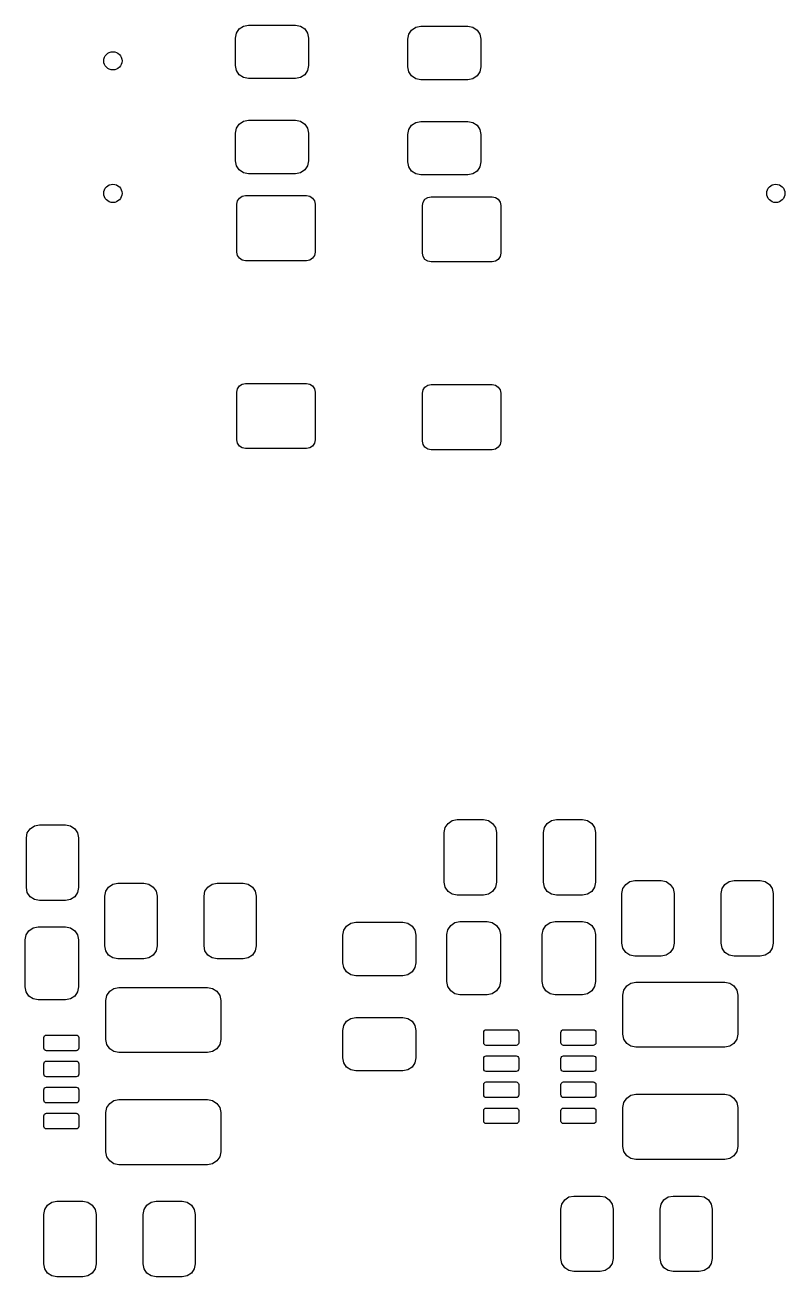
# Model space of a CAD drawing. Extents: x 0.24 to 2.81, y 0.23 to 2.13.
# Drawn here: x 2.234 to 2.807, y 1.182 to 2.127 of the extents above; entities that cross this region are included whole.
import ezdxf

# ---------------------------------------------------------------- set-up
doc = ezdxf.new("R2010")
doc.units = 0
doc.header["$MEASUREMENT"] = 0
doc.layers.add('BLACK', color=7, linetype='CONTINUOUS')

msp = doc.modelspace()

# ---------------------------------------------------------------- linework, layer by layer
at = {"layer": 'BLACK', "linetype": 'CONTINUOUS'}
for p, q in [((2.39532, 2.12414), (2.39852, 2.12628)), ((2.39852, 2.12628), (2.40228, 2.12703)), ((2.40228, 2.12703), (2.43772, 2.12703)), ((2.43772, 2.12703), (2.44148, 2.12628)), ((2.44148, 2.12628), (2.44468, 2.12414)), ((2.52532, 2.12322), (2.52852, 2.12535)), ((2.52852, 2.12535), (2.53228, 2.1261)), ((2.53228, 2.1261), (2.56772, 2.1261)), ((2.56772, 2.1261), (2.57148, 2.12535)), ((2.57148, 2.12535), (2.57468, 2.12322)), ((2.39244, 2.11719), (2.39319, 2.12095)), ((2.39244, 2.09652), (2.39244, 2.11719)), ((2.39319, 2.12095), (2.39532, 2.12414)), ((2.44468, 2.12414), (2.44681, 2.12095)), ((2.44681, 2.12095), (2.44756, 2.11719)), ((2.44756, 2.11719), (2.44756, 2.09652)), ((2.52244, 2.11626), (2.52319, 2.12003)), ((2.52244, 2.09559), (2.52244, 2.11626)), ((2.52319, 2.12003), (2.52532, 2.12322)), ((2.57468, 2.12322), (2.57681, 2.12003)), ((2.57681, 2.12003), (2.57756, 2.11626)), ((2.57756, 2.11626), (2.57756, 2.09559)), ((2.39319, 2.09275), (2.39244, 2.09652)), ((2.39532, 2.08956), (2.39319, 2.09275)), ((2.39852, 2.08742), (2.39532, 2.08956)), ((2.44468, 2.08956), (2.44148, 2.08742)), ((2.44681, 2.09275), (2.44468, 2.08956)), ((2.44756, 2.09652), (2.44681, 2.09275)), ((2.52319, 2.09182), (2.52244, 2.09559)), ((2.52532, 2.08863), (2.52319, 2.09182)), ((2.52852, 2.0865), (2.52532, 2.08863)), ((2.57468, 2.08863), (2.57148, 2.0865)), ((2.57681, 2.09182), (2.57468, 2.08863)), ((2.57756, 2.09559), (2.57681, 2.09182)), ((2.40228, 2.08667), (2.39852, 2.08742)), ((2.43772, 2.08667), (2.40228, 2.08667)), ((2.44148, 2.08742), (2.43772, 2.08667)), ((2.53228, 2.08575), (2.52852, 2.0865)), ((2.56772, 2.08575), (2.53228, 2.08575)), ((2.57148, 2.0865), (2.56772, 2.08575)), ((2.39319, 2.0491), (2.39532, 2.05229)), ((2.39532, 2.05229), (2.39852, 2.05443)), ((2.39852, 2.05443), (2.40228, 2.05518)), ((2.40228, 2.05518), (2.43772, 2.05518)), ((2.43772, 2.05518), (2.44148, 2.05443)), ((2.44148, 2.05443), (2.44468, 2.05229)), ((2.44468, 2.05229), (2.44681, 2.0491)), ((2.52319, 2.04818), (2.52532, 2.05137)), ((2.52532, 2.05137), (2.52852, 2.0535)), ((2.52852, 2.0535), (2.53228, 2.05425)), ((2.53228, 2.05425), (2.56772, 2.05425)), ((2.56772, 2.05425), (2.57148, 2.0535)), ((2.57148, 2.0535), (2.57468, 2.05137)), ((2.57468, 2.05137), (2.57681, 2.04818)), ((2.39244, 2.04533), (2.39319, 2.0491)), ((2.39244, 2.02467), (2.39244, 2.04533)), ((2.44681, 2.0491), (2.44756, 2.04533)), ((2.44756, 2.04533), (2.44756, 2.02467)), ((2.52244, 2.04441), (2.52319, 2.04818)), ((2.52244, 2.02374), (2.52244, 2.04441)), ((2.57681, 2.04818), (2.57756, 2.04441)), ((2.57756, 2.04441), (2.57756, 2.02374)), ((2.39319, 2.0209), (2.39244, 2.02467)), ((2.44756, 2.02467), (2.44681, 2.0209)), ((2.52319, 2.01997), (2.52244, 2.02374)), ((2.57756, 2.02374), (2.57681, 2.01997)), ((2.39532, 2.01771), (2.39319, 2.0209)), ((2.39852, 2.01557), (2.39532, 2.01771)), ((2.40228, 2.01482), (2.39852, 2.01557)), ((2.43772, 2.01482), (2.40228, 2.01482)), ((2.44148, 2.01557), (2.43772, 2.01482)), ((2.44468, 2.01771), (2.44148, 2.01557)), ((2.44681, 2.0209), (2.44468, 2.01771)), ((2.52532, 2.01678), (2.52319, 2.01997)), ((2.52852, 2.01465), (2.52532, 2.01678)), ((2.53228, 2.0139), (2.52852, 2.01465)), ((2.56772, 2.0139), (2.53228, 2.0139)), ((2.57148, 2.01465), (2.56772, 2.0139)), ((2.57468, 2.01678), (2.57148, 2.01465)), ((2.57681, 2.01997), (2.57468, 2.01678)), ((2.39347, 1.99184), (2.39397, 1.99435)), ((2.39397, 1.99435), (2.39539, 1.99648)), ((2.39539, 1.99648), (2.39752, 1.9979)), ((2.39752, 1.9979), (2.40003, 1.9984)), ((2.40003, 1.9984), (2.44597, 1.9984)), ((2.44597, 1.9984), (2.44848, 1.9979)), ((2.44848, 1.9979), (2.45061, 1.99648)), ((2.45061, 1.99648), (2.45203, 1.99435)), ((2.45203, 1.99435), (2.45253, 1.99184)), ((2.53347, 1.99091), (2.53397, 1.99342)), ((2.53397, 1.99342), (2.53539, 1.99555)), ((2.53539, 1.99555), (2.53752, 1.99697)), ((2.53752, 1.99697), (2.54003, 1.99747)), ((2.54003, 1.99747), (2.58597, 1.99747)), ((2.58597, 1.99747), (2.58848, 1.99697)), ((2.58848, 1.99697), (2.59061, 1.99555)), ((2.59061, 1.99555), (2.59203, 1.99342)), ((2.59203, 1.99342), (2.59253, 1.99091)), ((2.39347, 1.95575), (2.39347, 1.99184)), ((2.45253, 1.99184), (2.45253, 1.95575)), ((2.53347, 1.95482), (2.53347, 1.99091)), ((2.59253, 1.99091), (2.59253, 1.95482)), ((2.39397, 1.95324), (2.39347, 1.95575)), ((2.45253, 1.95575), (2.45203, 1.95324)), ((2.39539, 1.95111), (2.39397, 1.95324)), ((2.39752, 1.94968), (2.39539, 1.95111)), ((2.40003, 1.94919), (2.39752, 1.94968)), ((2.44597, 1.94919), (2.40003, 1.94919)), ((2.44848, 1.94968), (2.44597, 1.94919)), ((2.45061, 1.95111), (2.44848, 1.94968)), ((2.45203, 1.95324), (2.45061, 1.95111)), ((2.53397, 1.95231), (2.53347, 1.95482)), ((2.53539, 1.95018), (2.53397, 1.95231)), ((2.53752, 1.94876), (2.53539, 1.95018)), ((2.54003, 1.94826), (2.53752, 1.94876)), ((2.58597, 1.94826), (2.54003, 1.94826)), ((2.58848, 1.94876), (2.58597, 1.94826)), ((2.59061, 1.95018), (2.58848, 1.94876)), ((2.59203, 1.95231), (2.59061, 1.95018)), ((2.59253, 1.95482), (2.59203, 1.95231)), ((2.39347, 1.8501), (2.39397, 1.85261)), ((2.39397, 1.85261), (2.39539, 1.85474)), ((2.39539, 1.85474), (2.39752, 1.85617)), ((2.39752, 1.85617), (2.40003, 1.85667)), ((2.40003, 1.85667), (2.44597, 1.85667)), ((2.44597, 1.85667), (2.44848, 1.85617)), ((2.44848, 1.85617), (2.45061, 1.85474)), ((2.45061, 1.85474), (2.45203, 1.85261)), ((2.45203, 1.85261), (2.45253, 1.8501)), ((2.53347, 1.84918), (2.53397, 1.85169)), ((2.53397, 1.85169), (2.53539, 1.85382)), ((2.53539, 1.85382), (2.53752, 1.85524)), ((2.53752, 1.85524), (2.54003, 1.85574)), ((2.54003, 1.85574), (2.58597, 1.85574)), ((2.58597, 1.85574), (2.58848, 1.85524)), ((2.58848, 1.85524), (2.59061, 1.85382)), ((2.59061, 1.85382), (2.59203, 1.85169)), ((2.59203, 1.85169), (2.59253, 1.84918)), ((2.39347, 1.81401), (2.39347, 1.8501)), ((2.45253, 1.8501), (2.45253, 1.81401)), ((2.53347, 1.81309), (2.53347, 1.84918)), ((2.59253, 1.84918), (2.59253, 1.81309)), ((2.39397, 1.8115), (2.39347, 1.81401)), ((2.45253, 1.81401), (2.45203, 1.8115)), ((2.39539, 1.80937), (2.39397, 1.8115)), ((2.39752, 1.80795), (2.39539, 1.80937)), ((2.40003, 1.80745), (2.39752, 1.80795)), ((2.44597, 1.80745), (2.40003, 1.80745)), ((2.44848, 1.80795), (2.44597, 1.80745)), ((2.45061, 1.80937), (2.44848, 1.80795)), ((2.45203, 1.8115), (2.45061, 1.80937)), ((2.53397, 1.81058), (2.53347, 1.81309)), ((2.53539, 1.80845), (2.53397, 1.81058)), ((2.53752, 1.80703), (2.53539, 1.80845)), ((2.54003, 1.80653), (2.53752, 1.80703)), ((2.58597, 1.80653), (2.54003, 1.80653)), ((2.58848, 1.80703), (2.58597, 1.80653)), ((2.59061, 1.80845), (2.58848, 1.80703)), ((2.59203, 1.81058), (2.59061, 1.80845)), ((2.59253, 1.81309), (2.59203, 1.81058)), ((2.2376, 1.52066), (2.24079, 1.52279)), ((2.24079, 1.52279), (2.24456, 1.52354)), ((2.24456, 1.52354), (2.26424, 1.52354)), ((2.26424, 1.52354), (2.26801, 1.52279)), ((2.26801, 1.52279), (2.2712, 1.52066)), ((2.54991, 1.5177), (2.55066, 1.52147)), ((2.55066, 1.52147), (2.5528, 1.52466)), ((2.5528, 1.52466), (2.55599, 1.52679)), ((2.55599, 1.52679), (2.55976, 1.52754)), ((2.55976, 1.52754), (2.57944, 1.52754)), ((2.57944, 1.52754), (2.58321, 1.52679)), ((2.58321, 1.52679), (2.5864, 1.52466)), ((2.5864, 1.52466), (2.58853, 1.52147)), ((2.58853, 1.52147), (2.58928, 1.5177)), ((2.62472, 1.5177), (2.62547, 1.52147)), ((2.62547, 1.52147), (2.6276, 1.52466)), ((2.6276, 1.52466), (2.63079, 1.52679)), ((2.63079, 1.52679), (2.63456, 1.52754)), ((2.63456, 1.52754), (2.65424, 1.52754)), ((2.65424, 1.52754), (2.65801, 1.52679)), ((2.65801, 1.52679), (2.6612, 1.52466)), ((2.6612, 1.52466), (2.66334, 1.52147)), ((2.66334, 1.52147), (2.66409, 1.5177)), ((2.23472, 1.5137), (2.23547, 1.51747)), ((2.23472, 1.4763), (2.23472, 1.5137)), ((2.23547, 1.51747), (2.2376, 1.52066)), ((2.2712, 1.52066), (2.27334, 1.51747)), ((2.27334, 1.51747), (2.27409, 1.5137)), ((2.27409, 1.5137), (2.27409, 1.4763)), ((2.54991, 1.4803), (2.54991, 1.5177)), ((2.58928, 1.5177), (2.58928, 1.4803)), ((2.62472, 1.4803), (2.62472, 1.5177)), ((2.66409, 1.5177), (2.66409, 1.4803)), ((2.23547, 1.47253), (2.23472, 1.4763)), ((2.27409, 1.4763), (2.27334, 1.47253)), ((2.29466, 1.47347), (2.2968, 1.47666)), ((2.2968, 1.47666), (2.29999, 1.47879)), ((2.29999, 1.47879), (2.30376, 1.47954)), ((2.30376, 1.47954), (2.32344, 1.47954)), ((2.32344, 1.47954), (2.32721, 1.47879)), ((2.32721, 1.47879), (2.3304, 1.47666)), ((2.3304, 1.47666), (2.33253, 1.47347)), ((2.36947, 1.47347), (2.3716, 1.47666)), ((2.3716, 1.47666), (2.37479, 1.47879)), ((2.37479, 1.47879), (2.37856, 1.47954)), ((2.37856, 1.47954), (2.39824, 1.47954)), ((2.39824, 1.47954), (2.40201, 1.47879)), ((2.40201, 1.47879), (2.4052, 1.47666)), ((2.4052, 1.47666), (2.40734, 1.47347)), ((2.55066, 1.47653), (2.54991, 1.4803)), ((2.5528, 1.47334), (2.55066, 1.47653)), ((2.58853, 1.47653), (2.5864, 1.47334)), ((2.58928, 1.4803), (2.58853, 1.47653)), ((2.62547, 1.47653), (2.62472, 1.4803)), ((2.6276, 1.47334), (2.62547, 1.47653)), ((2.66334, 1.47653), (2.6612, 1.47334)), ((2.66409, 1.4803), (2.66334, 1.47653)), ((2.68391, 1.4717), (2.68466, 1.47547)), ((2.68466, 1.47547), (2.6868, 1.47866)), ((2.6868, 1.47866), (2.68999, 1.48079)), ((2.68999, 1.48079), (2.69376, 1.48154)), ((2.69376, 1.48154), (2.71344, 1.48154)), ((2.71344, 1.48154), (2.71721, 1.48079)), ((2.71721, 1.48079), (2.7204, 1.47866)), ((2.7204, 1.47866), (2.72253, 1.47547)), ((2.72253, 1.47547), (2.72328, 1.4717)), ((2.75872, 1.4717), (2.75947, 1.47547)), ((2.75947, 1.47547), (2.7616, 1.47866)), ((2.7616, 1.47866), (2.76479, 1.48079)), ((2.76479, 1.48079), (2.76856, 1.48154)), ((2.76856, 1.48154), (2.78824, 1.48154)), ((2.78824, 1.48154), (2.79201, 1.48079)), ((2.79201, 1.48079), (2.7952, 1.47866)), ((2.7952, 1.47866), (2.79734, 1.47547)), ((2.79734, 1.47547), (2.79809, 1.4717)), ((2.2376, 1.46934), (2.23547, 1.47253)), ((2.24079, 1.46721), (2.2376, 1.46934)), ((2.24456, 1.46646), (2.24079, 1.46721)), ((2.26424, 1.46646), (2.24456, 1.46646)), ((2.26801, 1.46721), (2.26424, 1.46646)), ((2.2712, 1.46934), (2.26801, 1.46721)), ((2.27334, 1.47253), (2.2712, 1.46934)), ((2.29391, 1.4697), (2.29466, 1.47347)), ((2.29391, 1.4323), (2.29391, 1.4697)), ((2.33253, 1.47347), (2.33328, 1.4697)), ((2.33328, 1.4697), (2.33328, 1.4323)), ((2.36872, 1.4697), (2.36947, 1.47347)), ((2.36872, 1.4323), (2.36872, 1.4697)), ((2.40734, 1.47347), (2.40809, 1.4697)), ((2.40809, 1.4697), (2.40809, 1.4323)), ((2.55599, 1.47121), (2.5528, 1.47334)), ((2.55976, 1.47046), (2.55599, 1.47121)), ((2.57944, 1.47046), (2.55976, 1.47046)), ((2.58321, 1.47121), (2.57944, 1.47046)), ((2.5864, 1.47334), (2.58321, 1.47121)), ((2.63079, 1.47121), (2.6276, 1.47334)), ((2.63456, 1.47046), (2.63079, 1.47121)), ((2.65424, 1.47046), (2.63456, 1.47046)), ((2.65801, 1.47121), (2.65424, 1.47046)), ((2.6612, 1.47334), (2.65801, 1.47121)), ((2.68391, 1.4343), (2.68391, 1.4717)), ((2.72328, 1.4717), (2.72328, 1.4343)), ((2.75872, 1.4343), (2.75872, 1.4717)), ((2.79809, 1.4717), (2.79809, 1.4343)), ((2.23663, 1.44368), (2.23982, 1.44581)), ((2.23982, 1.44581), (2.24359, 1.44656)), ((2.24359, 1.44656), (2.26426, 1.44656)), ((2.26426, 1.44656), (2.26803, 1.44581)), ((2.26803, 1.44581), (2.27122, 1.44368)), ((2.47419, 1.44403), (2.47632, 1.44722)), ((2.47632, 1.44722), (2.47952, 1.44935)), ((2.47952, 1.44935), (2.48328, 1.4501)), ((2.48328, 1.4501), (2.51872, 1.4501)), ((2.51872, 1.4501), (2.52248, 1.44935)), ((2.52248, 1.44935), (2.52568, 1.44722)), ((2.52568, 1.44722), (2.52781, 1.44403)), ((2.55265, 1.44448), (2.55478, 1.44768)), ((2.55478, 1.44768), (2.55797, 1.44981)), ((2.55797, 1.44981), (2.56174, 1.45056)), ((2.56174, 1.45056), (2.58241, 1.45056)), ((2.58241, 1.45056), (2.58618, 1.44981)), ((2.58618, 1.44981), (2.58937, 1.44768)), ((2.58937, 1.44768), (2.5915, 1.44448)), ((2.6245, 1.44448), (2.62663, 1.44768)), ((2.62663, 1.44768), (2.62982, 1.44981)), ((2.62982, 1.44981), (2.63359, 1.45056)), ((2.63359, 1.45056), (2.65426, 1.45056)), ((2.65426, 1.45056), (2.65803, 1.44981)), ((2.65803, 1.44981), (2.66122, 1.44768)), ((2.66122, 1.44768), (2.66335, 1.44448)), ((2.23375, 1.43672), (2.2345, 1.44048)), ((2.23375, 1.40128), (2.23375, 1.43672)), ((2.2345, 1.44048), (2.23663, 1.44368)), ((2.27122, 1.44368), (2.27335, 1.44048)), ((2.27335, 1.44048), (2.2741, 1.43672)), ((2.2741, 1.43672), (2.2741, 1.40128)), ((2.47344, 1.44026), (2.47419, 1.44403)), ((2.47344, 1.41959), (2.47344, 1.44026)), ((2.52781, 1.44403), (2.52856, 1.44026)), ((2.52856, 1.44026), (2.52856, 1.41959)), ((2.5519, 1.44072), (2.55265, 1.44448)), ((2.5519, 1.40528), (2.5519, 1.44072)), ((2.5915, 1.44448), (2.59225, 1.44072)), ((2.59225, 1.44072), (2.59225, 1.40528)), ((2.62375, 1.44072), (2.6245, 1.44448)), ((2.62375, 1.40528), (2.62375, 1.44072)), ((2.66335, 1.44448), (2.6641, 1.44072)), ((2.6641, 1.44072), (2.6641, 1.40528)), ((2.29466, 1.42853), (2.29391, 1.4323)), ((2.2968, 1.42534), (2.29466, 1.42853)), ((2.33253, 1.42853), (2.3304, 1.42534)), ((2.33328, 1.4323), (2.33253, 1.42853)), ((2.36947, 1.42853), (2.36872, 1.4323)), ((2.3716, 1.42534), (2.36947, 1.42853)), ((2.40734, 1.42853), (2.4052, 1.42534)), ((2.40809, 1.4323), (2.40734, 1.42853)), ((2.68466, 1.43053), (2.68391, 1.4343)), ((2.6868, 1.42734), (2.68466, 1.43053)), ((2.68999, 1.42521), (2.6868, 1.42734)), ((2.7204, 1.42734), (2.71721, 1.42521)), ((2.72253, 1.43053), (2.7204, 1.42734)), ((2.72328, 1.4343), (2.72253, 1.43053)), ((2.75947, 1.43053), (2.75872, 1.4343)), ((2.7616, 1.42734), (2.75947, 1.43053)), ((2.76479, 1.42521), (2.7616, 1.42734)), ((2.7952, 1.42734), (2.79201, 1.42521)), ((2.79734, 1.43053), (2.7952, 1.42734)), ((2.79809, 1.4343), (2.79734, 1.43053)), ((2.29999, 1.42321), (2.2968, 1.42534)), ((2.30376, 1.42246), (2.29999, 1.42321)), ((2.32344, 1.42246), (2.30376, 1.42246)), ((2.32721, 1.42321), (2.32344, 1.42246)), ((2.3304, 1.42534), (2.32721, 1.42321)), ((2.37479, 1.42321), (2.3716, 1.42534)), ((2.37856, 1.42246), (2.37479, 1.42321)), ((2.39824, 1.42246), (2.37856, 1.42246)), ((2.40201, 1.42321), (2.39824, 1.42246)), ((2.4052, 1.42534), (2.40201, 1.42321)), ((2.47419, 1.41582), (2.47344, 1.41959)), ((2.52856, 1.41959), (2.52781, 1.41582)), ((2.69376, 1.42446), (2.68999, 1.42521)), ((2.71344, 1.42446), (2.69376, 1.42446)), ((2.71721, 1.42521), (2.71344, 1.42446)), ((2.76856, 1.42446), (2.76479, 1.42521)), ((2.78824, 1.42446), (2.76856, 1.42446)), ((2.79201, 1.42521), (2.78824, 1.42446)), ((2.47632, 1.41263), (2.47419, 1.41582)), ((2.47952, 1.4105), (2.47632, 1.41263)), ((2.48328, 1.40975), (2.47952, 1.4105)), ((2.51872, 1.40975), (2.48328, 1.40975)), ((2.52248, 1.4105), (2.51872, 1.40975)), ((2.52568, 1.41263), (2.52248, 1.4105)), ((2.52781, 1.41582), (2.52568, 1.41263)), ((2.2345, 1.39752), (2.23375, 1.40128)), ((2.2741, 1.40128), (2.27335, 1.39752)), ((2.29544, 1.39485), (2.29758, 1.39805)), ((2.29758, 1.39805), (2.30077, 1.40018)), ((2.30077, 1.40018), (2.30454, 1.40093)), ((2.30454, 1.40093), (2.37146, 1.40093)), ((2.37146, 1.40093), (2.37523, 1.40018)), ((2.37523, 1.40018), (2.37842, 1.39805)), ((2.37842, 1.39805), (2.38056, 1.39485)), ((2.55265, 1.40152), (2.5519, 1.40528)), ((2.55478, 1.39832), (2.55265, 1.40152)), ((2.55797, 1.39619), (2.55478, 1.39832)), ((2.58937, 1.39832), (2.58618, 1.39619)), ((2.5915, 1.40152), (2.58937, 1.39832)), ((2.59225, 1.40528), (2.5915, 1.40152)), ((2.6245, 1.40152), (2.62375, 1.40528)), ((2.62663, 1.39832), (2.6245, 1.40152)), ((2.62982, 1.39619), (2.62663, 1.39832)), ((2.66122, 1.39832), (2.65803, 1.39619)), ((2.66335, 1.40152), (2.66122, 1.39832)), ((2.6641, 1.40528), (2.66335, 1.40152)), ((2.68469, 1.39509), (2.68544, 1.39885)), ((2.68544, 1.39885), (2.68758, 1.40205)), ((2.68758, 1.40205), (2.69077, 1.40418)), ((2.69077, 1.40418), (2.69454, 1.40493)), ((2.69454, 1.40493), (2.76146, 1.40493)), ((2.76146, 1.40493), (2.76523, 1.40418)), ((2.76523, 1.40418), (2.76842, 1.40205)), ((2.76842, 1.40205), (2.77056, 1.39885)), ((2.77056, 1.39885), (2.77131, 1.39509)), ((2.23663, 1.39432), (2.2345, 1.39752)), ((2.23982, 1.39219), (2.23663, 1.39432)), ((2.24359, 1.39144), (2.23982, 1.39219)), ((2.26426, 1.39144), (2.24359, 1.39144)), ((2.26803, 1.39219), (2.26426, 1.39144)), ((2.27122, 1.39432), (2.26803, 1.39219)), ((2.27335, 1.39752), (2.27122, 1.39432)), ((2.29469, 1.39109), (2.29544, 1.39485)), ((2.29469, 1.36156), (2.29469, 1.39109)), ((2.38056, 1.39485), (2.38131, 1.39109)), ((2.38131, 1.39109), (2.38131, 1.36156)), ((2.56174, 1.39544), (2.55797, 1.39619)), ((2.58241, 1.39544), (2.56174, 1.39544)), ((2.58618, 1.39619), (2.58241, 1.39544)), ((2.63359, 1.39544), (2.62982, 1.39619)), ((2.65426, 1.39544), (2.63359, 1.39544)), ((2.65803, 1.39619), (2.65426, 1.39544)), ((2.68469, 1.36556), (2.68469, 1.39509)), ((2.77131, 1.39509), (2.77131, 1.36556)), ((2.47344, 1.36841), (2.47419, 1.37218)), ((2.47419, 1.37218), (2.47632, 1.37537)), ((2.47632, 1.37537), (2.47952, 1.3775)), ((2.47952, 1.3775), (2.48328, 1.37825)), ((2.48328, 1.37825), (2.51872, 1.37825)), ((2.51872, 1.37825), (2.52248, 1.3775)), ((2.52248, 1.3775), (2.52568, 1.37537)), ((2.52568, 1.37537), (2.52781, 1.37218)), ((2.52781, 1.37218), (2.52856, 1.36841)), ((2.24794, 1.36302), (2.24809, 1.36377)), ((2.24794, 1.35515), (2.24794, 1.36302)), ((2.24809, 1.36377), (2.24852, 1.36441)), ((2.24852, 1.36441), (2.24916, 1.36484)), ((2.24916, 1.36484), (2.24991, 1.36499)), ((2.24991, 1.36499), (2.27235, 1.36499)), ((2.27235, 1.36499), (2.27311, 1.36484)), ((2.27311, 1.36484), (2.27375, 1.36441)), ((2.27375, 1.36441), (2.27417, 1.36377)), ((2.27417, 1.36377), (2.27432, 1.36302)), ((2.27432, 1.36302), (2.27432, 1.35515)), ((2.29544, 1.35779), (2.29469, 1.36156)), ((2.38131, 1.36156), (2.38056, 1.35779)), ((2.47344, 1.34774), (2.47344, 1.36841)), ((2.52856, 1.36841), (2.52856, 1.34774)), ((2.57968, 1.36702), (2.57983, 1.36777)), ((2.57968, 1.35915), (2.57968, 1.36702)), ((2.57983, 1.36777), (2.58025, 1.36841)), ((2.58025, 1.36841), (2.58089, 1.36884)), ((2.58089, 1.36884), (2.58165, 1.36899)), ((2.58165, 1.36899), (2.60409, 1.36899)), ((2.60409, 1.36899), (2.60484, 1.36884)), ((2.60484, 1.36884), (2.60548, 1.36841)), ((2.60548, 1.36841), (2.60591, 1.36777)), ((2.60591, 1.36777), (2.60606, 1.36702)), ((2.60606, 1.36702), (2.60606, 1.35915)), ((2.63794, 1.36702), (2.63809, 1.36777)), ((2.63794, 1.35915), (2.63794, 1.36702)), ((2.63809, 1.36777), (2.63852, 1.36841)), ((2.63852, 1.36841), (2.63916, 1.36884)), ((2.63916, 1.36884), (2.63991, 1.36899)), ((2.63991, 1.36899), (2.66235, 1.36899)), ((2.66235, 1.36899), (2.66311, 1.36884)), ((2.66311, 1.36884), (2.66375, 1.36841)), ((2.66375, 1.36841), (2.66417, 1.36777)), ((2.66417, 1.36777), (2.66432, 1.36702)), ((2.66432, 1.36702), (2.66432, 1.35915)), ((2.68544, 1.36179), (2.68469, 1.36556)), ((2.68758, 1.3586), (2.68544, 1.36179)), ((2.77056, 1.36179), (2.76842, 1.3586)), ((2.77131, 1.36556), (2.77056, 1.36179)), ((2.24809, 1.35439), (2.24794, 1.35515)), ((2.24852, 1.35375), (2.24809, 1.35439)), ((2.24916, 1.35333), (2.24852, 1.35375)), ((2.24991, 1.35318), (2.24916, 1.35333)), ((2.27235, 1.35318), (2.24991, 1.35318)), ((2.27311, 1.35333), (2.27235, 1.35318)), ((2.27375, 1.35375), (2.27311, 1.35333)), ((2.27417, 1.35439), (2.27375, 1.35375)), ((2.27432, 1.35515), (2.27417, 1.35439)), ((2.29758, 1.3546), (2.29544, 1.35779)), ((2.30077, 1.35247), (2.29758, 1.3546)), ((2.30454, 1.35172), (2.30077, 1.35247)), ((2.37146, 1.35172), (2.30454, 1.35172)), ((2.37523, 1.35247), (2.37146, 1.35172)), ((2.37842, 1.3546), (2.37523, 1.35247)), ((2.38056, 1.35779), (2.37842, 1.3546)), ((2.57983, 1.35839), (2.57968, 1.35915)), ((2.58025, 1.35775), (2.57983, 1.35839)), ((2.58089, 1.35733), (2.58025, 1.35775)), ((2.58165, 1.35718), (2.58089, 1.35733)), ((2.60409, 1.35718), (2.58165, 1.35718)), ((2.60484, 1.35733), (2.60409, 1.35718)), ((2.60548, 1.35775), (2.60484, 1.35733)), ((2.60591, 1.35839), (2.60548, 1.35775)), ((2.60606, 1.35915), (2.60591, 1.35839)), ((2.63809, 1.35839), (2.63794, 1.35915)), ((2.63852, 1.35775), (2.63809, 1.35839)), ((2.63916, 1.35733), (2.63852, 1.35775)), ((2.63991, 1.35718), (2.63916, 1.35733)), ((2.66235, 1.35718), (2.63991, 1.35718)), ((2.66311, 1.35733), (2.66235, 1.35718)), ((2.66375, 1.35775), (2.66311, 1.35733)), ((2.66417, 1.35839), (2.66375, 1.35775)), ((2.66432, 1.35915), (2.66417, 1.35839)), ((2.69077, 1.35647), (2.68758, 1.3586)), ((2.69454, 1.35572), (2.69077, 1.35647)), ((2.76146, 1.35572), (2.69454, 1.35572)), ((2.76523, 1.35647), (2.76146, 1.35572)), ((2.76842, 1.3586), (2.76523, 1.35647)), ((2.24794, 1.34333), (2.24809, 1.34409)), ((2.24794, 1.33546), (2.24794, 1.34333)), ((2.24809, 1.34409), (2.24852, 1.34473)), ((2.24852, 1.34473), (2.24916, 1.34515)), ((2.24916, 1.34515), (2.24991, 1.3453)), ((2.24991, 1.3453), (2.27235, 1.3453)), ((2.27235, 1.3453), (2.27311, 1.34515)), ((2.27311, 1.34515), (2.27375, 1.34473)), ((2.27375, 1.34473), (2.27417, 1.34409)), ((2.27417, 1.34409), (2.27432, 1.34333)), ((2.27432, 1.34333), (2.27432, 1.33546)), ((2.47419, 1.34397), (2.47344, 1.34774)), ((2.47632, 1.34078), (2.47419, 1.34397)), ((2.52781, 1.34397), (2.52568, 1.34078)), ((2.52856, 1.34774), (2.52781, 1.34397)), ((2.57968, 1.34733), (2.57983, 1.34809)), ((2.57968, 1.33946), (2.57968, 1.34733)), ((2.57983, 1.34809), (2.58025, 1.34873)), ((2.58025, 1.34873), (2.58089, 1.34915)), ((2.58089, 1.34915), (2.58165, 1.3493)), ((2.58165, 1.3493), (2.60409, 1.3493)), ((2.60409, 1.3493), (2.60484, 1.34915)), ((2.60484, 1.34915), (2.60548, 1.34873)), ((2.60548, 1.34873), (2.60591, 1.34809)), ((2.60591, 1.34809), (2.60606, 1.34733)), ((2.60606, 1.34733), (2.60606, 1.33946)), ((2.63794, 1.34733), (2.63809, 1.34809)), ((2.63794, 1.33946), (2.63794, 1.34733)), ((2.63809, 1.34809), (2.63852, 1.34873)), ((2.63852, 1.34873), (2.63916, 1.34915)), ((2.63916, 1.34915), (2.63991, 1.3493)), ((2.63991, 1.3493), (2.66235, 1.3493)), ((2.66235, 1.3493), (2.66311, 1.34915)), ((2.66311, 1.34915), (2.66375, 1.34873)), ((2.66375, 1.34873), (2.66417, 1.34809)), ((2.66417, 1.34809), (2.66432, 1.34733)), ((2.66432, 1.34733), (2.66432, 1.33946)), ((2.24809, 1.33471), (2.24794, 1.33546)), ((2.24852, 1.33407), (2.24809, 1.33471)), ((2.24916, 1.33364), (2.24852, 1.33407)), ((2.24991, 1.33349), (2.24916, 1.33364)), ((2.27235, 1.33349), (2.24991, 1.33349)), ((2.27311, 1.33364), (2.27235, 1.33349)), ((2.27375, 1.33407), (2.27311, 1.33364)), ((2.27417, 1.33471), (2.27375, 1.33407)), ((2.27432, 1.33546), (2.27417, 1.33471)), ((2.47952, 1.33865), (2.47632, 1.34078)), ((2.48328, 1.3379), (2.47952, 1.33865)), ((2.51872, 1.3379), (2.48328, 1.3379)), ((2.52248, 1.33865), (2.51872, 1.3379)), ((2.52568, 1.34078), (2.52248, 1.33865)), ((2.57983, 1.33871), (2.57968, 1.33946)), ((2.58025, 1.33807), (2.57983, 1.33871)), ((2.58089, 1.33764), (2.58025, 1.33807)), ((2.58165, 1.33749), (2.58089, 1.33764)), ((2.60409, 1.33749), (2.58165, 1.33749)), ((2.60484, 1.33764), (2.60409, 1.33749)), ((2.60548, 1.33807), (2.60484, 1.33764)), ((2.60591, 1.33871), (2.60548, 1.33807)), ((2.60606, 1.33946), (2.60591, 1.33871)), ((2.63809, 1.33871), (2.63794, 1.33946)), ((2.63852, 1.33807), (2.63809, 1.33871)), ((2.63916, 1.33764), (2.63852, 1.33807)), ((2.63991, 1.33749), (2.63916, 1.33764)), ((2.66235, 1.33749), (2.63991, 1.33749)), ((2.66311, 1.33764), (2.66235, 1.33749)), ((2.66375, 1.33807), (2.66311, 1.33764)), ((2.66417, 1.33871), (2.66375, 1.33807)), ((2.66432, 1.33946), (2.66417, 1.33871)), ((2.24794, 1.32365), (2.24809, 1.3244)), ((2.24794, 1.31578), (2.24794, 1.32365)), ((2.24809, 1.3244), (2.24852, 1.32504)), ((2.24852, 1.32504), (2.24916, 1.32547)), ((2.24916, 1.32547), (2.24991, 1.32562)), ((2.24991, 1.32562), (2.27235, 1.32562)), ((2.27235, 1.32562), (2.27311, 1.32547)), ((2.27311, 1.32547), (2.27375, 1.32504)), ((2.27375, 1.32504), (2.27417, 1.3244)), ((2.27417, 1.3244), (2.27432, 1.32365)), ((2.27432, 1.32365), (2.27432, 1.31578)), ((2.57968, 1.32765), (2.57983, 1.3284)), ((2.57968, 1.31978), (2.57968, 1.32765)), ((2.57983, 1.3284), (2.58025, 1.32904)), ((2.58025, 1.32904), (2.58089, 1.32947)), ((2.58089, 1.32947), (2.58165, 1.32962)), ((2.58165, 1.32962), (2.60409, 1.32962)), ((2.60409, 1.32962), (2.60484, 1.32947)), ((2.60484, 1.32947), (2.60548, 1.32904)), ((2.60548, 1.32904), (2.60591, 1.3284)), ((2.60591, 1.3284), (2.60606, 1.32765)), ((2.60606, 1.32765), (2.60606, 1.31978)), ((2.63794, 1.32765), (2.63809, 1.3284)), ((2.63794, 1.31978), (2.63794, 1.32765)), ((2.63809, 1.3284), (2.63852, 1.32904)), ((2.63852, 1.32904), (2.63916, 1.32947)), ((2.63916, 1.32947), (2.63991, 1.32962)), ((2.63991, 1.32962), (2.66235, 1.32962)), ((2.66235, 1.32962), (2.66311, 1.32947)), ((2.66311, 1.32947), (2.66375, 1.32904)), ((2.66375, 1.32904), (2.66417, 1.3284)), ((2.66417, 1.3284), (2.66432, 1.32765)), ((2.66432, 1.32765), (2.66432, 1.31978)), ((2.24809, 1.31502), (2.24794, 1.31578)), ((2.24852, 1.31438), (2.24809, 1.31502)), ((2.24916, 1.31396), (2.24852, 1.31438)), ((2.24991, 1.31381), (2.24916, 1.31396)), ((2.27235, 1.31381), (2.24991, 1.31381)), ((2.27311, 1.31396), (2.27235, 1.31381)), ((2.27375, 1.31438), (2.27311, 1.31396)), ((2.27417, 1.31502), (2.27375, 1.31438)), ((2.27432, 1.31578), (2.27417, 1.31502)), ((2.29544, 1.31021), (2.29758, 1.3134)), ((2.29758, 1.3134), (2.30077, 1.31553)), ((2.30077, 1.31553), (2.30454, 1.31628)), ((2.30454, 1.31628), (2.37146, 1.31628)), ((2.37146, 1.31628), (2.37523, 1.31553)), ((2.37523, 1.31553), (2.37842, 1.3134)), ((2.37842, 1.3134), (2.38056, 1.31021)), ((2.57983, 1.31902), (2.57968, 1.31978)), ((2.58025, 1.31838), (2.57983, 1.31902)), ((2.58089, 1.31796), (2.58025, 1.31838)), ((2.58165, 1.31781), (2.58089, 1.31796)), ((2.60409, 1.31781), (2.58165, 1.31781)), ((2.60484, 1.31796), (2.60409, 1.31781)), ((2.60548, 1.31838), (2.60484, 1.31796)), ((2.60591, 1.31902), (2.60548, 1.31838)), ((2.60606, 1.31978), (2.60591, 1.31902)), ((2.63809, 1.31902), (2.63794, 1.31978)), ((2.63852, 1.31838), (2.63809, 1.31902)), ((2.63916, 1.31796), (2.63852, 1.31838)), ((2.63991, 1.31781), (2.63916, 1.31796)), ((2.66235, 1.31781), (2.63991, 1.31781)), ((2.66311, 1.31796), (2.66235, 1.31781)), ((2.66375, 1.31838), (2.66311, 1.31796)), ((2.66417, 1.31902), (2.66375, 1.31838)), ((2.66432, 1.31978), (2.66417, 1.31902)), ((2.68469, 1.31044), (2.68544, 1.31421)), ((2.68544, 1.31421), (2.68758, 1.3174)), ((2.68758, 1.3174), (2.69077, 1.31953)), ((2.69077, 1.31953), (2.69454, 1.32028)), ((2.69454, 1.32028), (2.76146, 1.32028)), ((2.76146, 1.32028), (2.76523, 1.31953)), ((2.76523, 1.31953), (2.76842, 1.3174)), ((2.76842, 1.3174), (2.77056, 1.31421)), ((2.77056, 1.31421), (2.77131, 1.31044)), ((2.24794, 1.30396), (2.24809, 1.30472)), ((2.24794, 1.29609), (2.24794, 1.30396)), ((2.24809, 1.30472), (2.24852, 1.30536)), ((2.24852, 1.30536), (2.24916, 1.30578)), ((2.24916, 1.30578), (2.24991, 1.30593)), ((2.24991, 1.30593), (2.27235, 1.30593)), ((2.27235, 1.30593), (2.27311, 1.30578)), ((2.27311, 1.30578), (2.27375, 1.30536)), ((2.27375, 1.30536), (2.27417, 1.30472)), ((2.27417, 1.30472), (2.27432, 1.30396)), ((2.27432, 1.30396), (2.27432, 1.29609)), ((2.29469, 1.30644), (2.29544, 1.31021)), ((2.29469, 1.27691), (2.29469, 1.30644)), ((2.38056, 1.31021), (2.38131, 1.30644)), ((2.38131, 1.30644), (2.38131, 1.27691)), ((2.57968, 1.30796), (2.57983, 1.30872)), ((2.57968, 1.30009), (2.57968, 1.30796)), ((2.57983, 1.30872), (2.58025, 1.30936)), ((2.58025, 1.30936), (2.58089, 1.30978)), ((2.58089, 1.30978), (2.58165, 1.30993)), ((2.58165, 1.30993), (2.60409, 1.30993)), ((2.60409, 1.30993), (2.60484, 1.30978)), ((2.60484, 1.30978), (2.60548, 1.30936)), ((2.60548, 1.30936), (2.60591, 1.30872)), ((2.60591, 1.30872), (2.60606, 1.30796)), ((2.60606, 1.30796), (2.60606, 1.30009)), ((2.63794, 1.30796), (2.63809, 1.30872)), ((2.63794, 1.30009), (2.63794, 1.30796)), ((2.63809, 1.30872), (2.63852, 1.30936)), ((2.63852, 1.30936), (2.63916, 1.30978)), ((2.63916, 1.30978), (2.63991, 1.30993)), ((2.63991, 1.30993), (2.66235, 1.30993)), ((2.66235, 1.30993), (2.66311, 1.30978)), ((2.66311, 1.30978), (2.66375, 1.30936)), ((2.66375, 1.30936), (2.66417, 1.30872)), ((2.66417, 1.30872), (2.66432, 1.30796)), ((2.66432, 1.30796), (2.66432, 1.30009)), ((2.68469, 1.28091), (2.68469, 1.31044)), ((2.77131, 1.31044), (2.77131, 1.28091)), ((2.24809, 1.29534), (2.24794, 1.29609)), ((2.24852, 1.2947), (2.24809, 1.29534)), ((2.24916, 1.29427), (2.24852, 1.2947)), ((2.24991, 1.29412), (2.24916, 1.29427)), ((2.27235, 1.29412), (2.24991, 1.29412)), ((2.27311, 1.29427), (2.27235, 1.29412)), ((2.27375, 1.2947), (2.27311, 1.29427)), ((2.27417, 1.29534), (2.27375, 1.2947)), ((2.27432, 1.29609), (2.27417, 1.29534)), ((2.57983, 1.29934), (2.57968, 1.30009)), ((2.58025, 1.2987), (2.57983, 1.29934)), ((2.58089, 1.29827), (2.58025, 1.2987)), ((2.58165, 1.29812), (2.58089, 1.29827)), ((2.60409, 1.29812), (2.58165, 1.29812)), ((2.60484, 1.29827), (2.60409, 1.29812)), ((2.60548, 1.2987), (2.60484, 1.29827)), ((2.60591, 1.29934), (2.60548, 1.2987)), ((2.60606, 1.30009), (2.60591, 1.29934)), ((2.63809, 1.29934), (2.63794, 1.30009)), ((2.63852, 1.2987), (2.63809, 1.29934)), ((2.63916, 1.29827), (2.63852, 1.2987)), ((2.63991, 1.29812), (2.63916, 1.29827)), ((2.66235, 1.29812), (2.63991, 1.29812)), ((2.66311, 1.29827), (2.66235, 1.29812)), ((2.66375, 1.2987), (2.66311, 1.29827)), ((2.66417, 1.29934), (2.66375, 1.2987)), ((2.66432, 1.30009), (2.66417, 1.29934)), ((2.29544, 1.27315), (2.29469, 1.27691)), ((2.38131, 1.27691), (2.38056, 1.27315)), ((2.68544, 1.27715), (2.68469, 1.28091)), ((2.68758, 1.27395), (2.68544, 1.27715)), ((2.77056, 1.27715), (2.76842, 1.27395)), ((2.77131, 1.28091), (2.77056, 1.27715)), ((2.29758, 1.26995), (2.29544, 1.27315)), ((2.30077, 1.26782), (2.29758, 1.26995)), ((2.30454, 1.26707), (2.30077, 1.26782)), ((2.37146, 1.26707), (2.30454, 1.26707)), ((2.37523, 1.26782), (2.37146, 1.26707)), ((2.37842, 1.26995), (2.37523, 1.26782)), ((2.38056, 1.27315), (2.37842, 1.26995)), ((2.69077, 1.27182), (2.68758, 1.27395)), ((2.69454, 1.27107), (2.69077, 1.27182)), ((2.76146, 1.27107), (2.69454, 1.27107)), ((2.76523, 1.27182), (2.76146, 1.27107)), ((2.76842, 1.27395), (2.76523, 1.27182)), ((2.2508, 1.23666), (2.25399, 1.23879)), ((2.25399, 1.23879), (2.25776, 1.23954)), ((2.25776, 1.23954), (2.27744, 1.23954)), ((2.27744, 1.23954), (2.28121, 1.23879)), ((2.28121, 1.23879), (2.2844, 1.23666)), ((2.3256, 1.23666), (2.32879, 1.23879)), ((2.32879, 1.23879), (2.33256, 1.23954)), ((2.33256, 1.23954), (2.35224, 1.23954)), ((2.35224, 1.23954), (2.35601, 1.23879)), ((2.35601, 1.23879), (2.3592, 1.23666)), ((2.63791, 1.2337), (2.63866, 1.23747)), ((2.63866, 1.23747), (2.6408, 1.24066)), ((2.6408, 1.24066), (2.64399, 1.24279)), ((2.64399, 1.24279), (2.64776, 1.24354)), ((2.64776, 1.24354), (2.66744, 1.24354)), ((2.66744, 1.24354), (2.67121, 1.24279)), ((2.67121, 1.24279), (2.6744, 1.24066)), ((2.6744, 1.24066), (2.67653, 1.23747)), ((2.67653, 1.23747), (2.67728, 1.2337)), ((2.71272, 1.2337), (2.71347, 1.23747)), ((2.71347, 1.23747), (2.7156, 1.24066)), ((2.7156, 1.24066), (2.71879, 1.24279)), ((2.71879, 1.24279), (2.72256, 1.24354)), ((2.72256, 1.24354), (2.74224, 1.24354)), ((2.74224, 1.24354), (2.74601, 1.24279)), ((2.74601, 1.24279), (2.7492, 1.24066)), ((2.7492, 1.24066), (2.75134, 1.23747)), ((2.75134, 1.23747), (2.75209, 1.2337)), ((2.24791, 1.2297), (2.24866, 1.23347)), ((2.24791, 1.1923), (2.24791, 1.2297)), ((2.24866, 1.23347), (2.2508, 1.23666)), ((2.2844, 1.23666), (2.28653, 1.23347)), ((2.28653, 1.23347), (2.28728, 1.2297)), ((2.28728, 1.2297), (2.28728, 1.1923)), ((2.32272, 1.2297), (2.32347, 1.23347)), ((2.32272, 1.1923), (2.32272, 1.2297)), ((2.32347, 1.23347), (2.3256, 1.23666)), ((2.3592, 1.23666), (2.36134, 1.23347)), ((2.36134, 1.23347), (2.36209, 1.2297)), ((2.36209, 1.2297), (2.36209, 1.1923)), ((2.63791, 1.1963), (2.63791, 1.2337)), ((2.67728, 1.2337), (2.67728, 1.1963)), ((2.71272, 1.1963), (2.71272, 1.2337)), ((2.75209, 1.2337), (2.75209, 1.1963)), ((2.24866, 1.18853), (2.24791, 1.1923)), ((2.28728, 1.1923), (2.28653, 1.18853)), ((2.32347, 1.18853), (2.32272, 1.1923)), ((2.36209, 1.1923), (2.36134, 1.18853)), ((2.63866, 1.19253), (2.63791, 1.1963)), ((2.6408, 1.18934), (2.63866, 1.19253)), ((2.67653, 1.19253), (2.6744, 1.18934)), ((2.67728, 1.1963), (2.67653, 1.19253)), ((2.71347, 1.19253), (2.71272, 1.1963)), ((2.7156, 1.18934), (2.71347, 1.19253)), ((2.75134, 1.19253), (2.7492, 1.18934)), ((2.75209, 1.1963), (2.75134, 1.19253)), ((2.2508, 1.18534), (2.24866, 1.18853)), ((2.25399, 1.18321), (2.2508, 1.18534)), ((2.25776, 1.18246), (2.25399, 1.18321)), ((2.27744, 1.18246), (2.25776, 1.18246)), ((2.28121, 1.18321), (2.27744, 1.18246)), ((2.2844, 1.18534), (2.28121, 1.18321)), ((2.28653, 1.18853), (2.2844, 1.18534)), ((2.3256, 1.18534), (2.32347, 1.18853)), ((2.32879, 1.18321), (2.3256, 1.18534)), ((2.33256, 1.18246), (2.32879, 1.18321)), ((2.35224, 1.18246), (2.33256, 1.18246)), ((2.35601, 1.18321), (2.35224, 1.18246)), ((2.3592, 1.18534), (2.35601, 1.18321)), ((2.36134, 1.18853), (2.3592, 1.18534)), ((2.64399, 1.18721), (2.6408, 1.18934)), ((2.64776, 1.18646), (2.64399, 1.18721)), ((2.66744, 1.18646), (2.64776, 1.18646)), ((2.67121, 1.18721), (2.66744, 1.18646)), ((2.6744, 1.18934), (2.67121, 1.18721)), ((2.71879, 1.18721), (2.7156, 1.18934)), ((2.72256, 1.18646), (2.71879, 1.18721)), ((2.74224, 1.18646), (2.72256, 1.18646)), ((2.74601, 1.18721), (2.74224, 1.18646)), ((2.7492, 1.18934), (2.74601, 1.18721))]:
    msp.add_line(p, q, dxfattribs=at)
at = {"layer": 'BLACK'}
for centre in [(2.3, 2.1), (2.3, 2), (2.8, 2)]:
    msp.add_circle(centre, 0.00689, dxfattribs=at)

doc.saveas('drawing.dxf')
